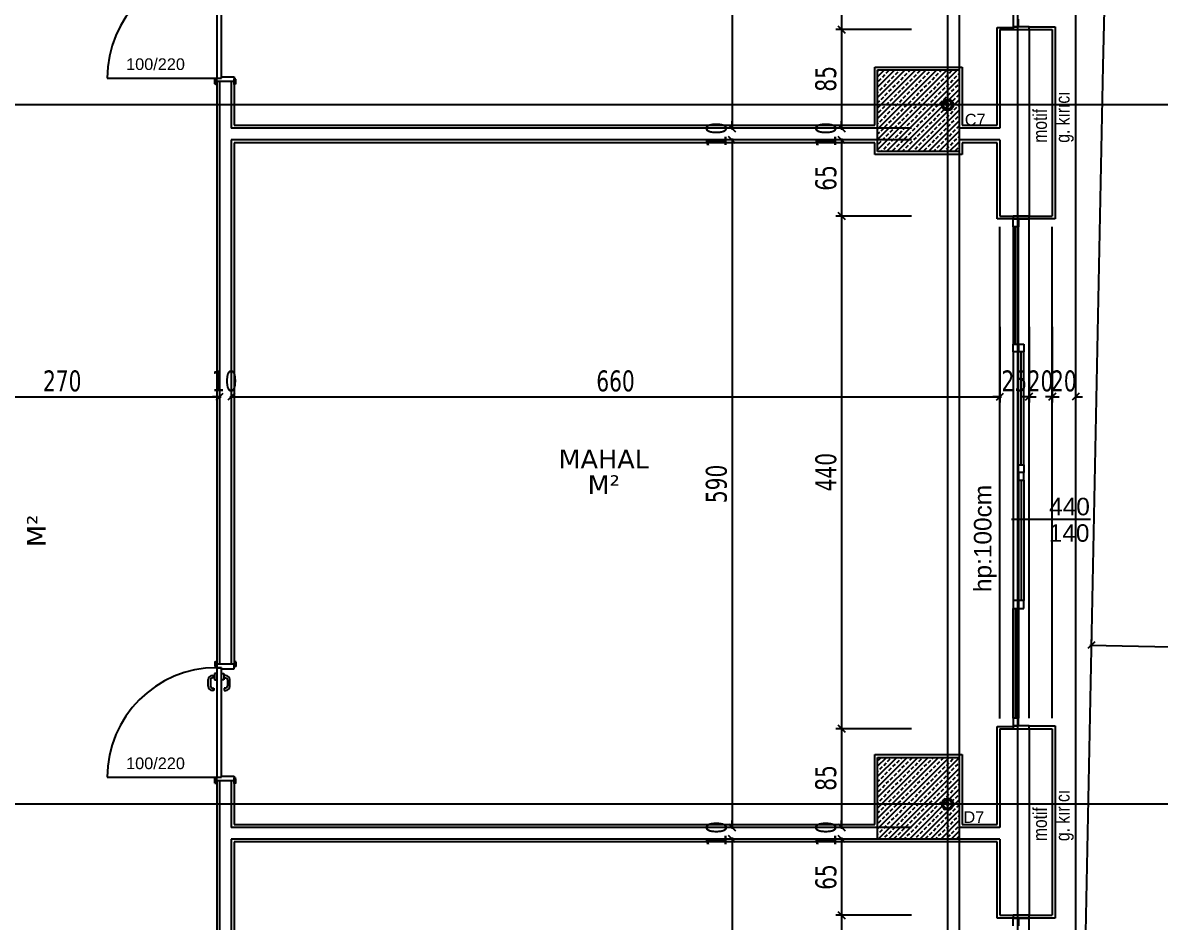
# Model space of a CAD drawing. Header units: millimetres. Extents: x 43168.9 to 43194.6, y -25545.1 to -25543.4.
# Drawn here: x 43175.5671 to 43175.7624, y -25544.2442 to -25544.0898 of the extents above; entities that cross this region are included whole.
import ezdxf
from ezdxf.enums import TextEntityAlignment as Align

# ---------------------------------------------------------------- set-up
doc = ezdxf.new("R2010")
doc.units = ezdxf.units.MM
doc.header["$LTSCALE"] = 200
for name, pattern in [('DASHDOT', [1, 0.5, -0.25, 0, -0.25]), ('DASHDOT2', [0.5, 0.25, -0.125, 0, -0.125]), ('HIDDEN2', [0.1875, 0.125, -0.0625])]:
    doc.linetypes.add(name, pattern=pattern)
for name, color, linetype in [('aks_sgh', 5, 'DASHDOT2'), ('cam_sgh', 1, 'Continuous'), ('dograma_sgh', 43, 'Continuous'), ('duv_sgh', 4, 'Continuous'), ('gor-4_sgh', 17, 'Continuous'), ('izd.tas.alt_sgh', 214, 'HIDDEN2'), ('kolon-b.a_sgh', 6, 'Continuous'), ('olcu-uyg_sgh', 193, 'Continuous'), ('olcuic_sgh', 183, 'Continuous'), ('poz_sgh', 12, 'Continuous'), ('siva_sgh', 145, 'Continuous'), ('tarama-betonarme_sgh', 223, 'Continuous'), ('yapi-yaklasma_sgh', 41, 'DASHDOT'), ('yazi-merdi_sgh', 9, 'Continuous')]:
    doc.layers.add(name, color=color, linetype=linetype)
doc.styles.add('1-200', font='arial.ttf', dxfattribs={"height": 60})
doc.styles.add('dim', font='VERDANA.TTF', dxfattribs={"width": 0.7})
doc.styles.add('text1', font='VERDANA.TTF')
doc.styles.add('text2', font='arial.ttf')

msp = doc.modelspace()

# ---------------------------------------------------------------- hatches: boundary and pattern name
h = msp.add_hatch(color=256)
edge = h.paths.add_edge_path()
edge.add_arc((43175.72588, -25544.10392), 0.001, 0, 360)
edge = h.paths.add_edge_path(flags=16)
edge.add_arc((43175.72588, -25544.10392), 0.00075, 0, 360)
h = msp.add_hatch(color=256)
edge = h.paths.add_edge_path()
edge.add_arc((43175.72588, -25544.22392), 0.001, 0, 360)
edge = h.paths.add_edge_path(flags=16)
edge.add_arc((43175.72588, -25544.22392), 0.00075, 0, 360)

# ---------------------------------------------------------------- linework, layer by layer
at = {"color": 0, "linetype": 'ByBlock', "lineweight": -2}
for p, q in [((43175.70709, -25544.0904), (43175.70829, -25544.0916)), ((43175.70829, -25544.0916), (43175.70709, -25544.0904)), ((43175.72608, -25544.10372), (43175.72568, -25544.10372)), ((43175.72568, -25544.10372), (43175.72568, -25544.10412)), ((43175.72568, -25544.10412), (43175.72608, -25544.10412)), ((43175.72595, -25544.10385), (43175.72581, -25544.10399)), ((43175.72595, -25544.10399), (43175.72581, -25544.10385)), ((43175.72608, -25544.10412), (43175.72608, -25544.10372)), ((43175.68828, -25544.10732), (43175.68948, -25544.10852)), ((43175.68828, -25544.10732), (43175.68948, -25544.10852)), ((43175.70709, -25544.10732), (43175.70829, -25544.10852)), ((43175.70709, -25544.10732), (43175.70829, -25544.10852)), ((43175.68948, -25544.11052), (43175.68828, -25544.10932)), ((43175.68948, -25544.11052), (43175.68828, -25544.10932)), ((43175.70829, -25544.11052), (43175.70709, -25544.10932)), ((43175.70829, -25544.11052), (43175.70709, -25544.10932)), ((43175.70709, -25544.1224), (43175.70829, -25544.1236)), ((43175.70829, -25544.1236), (43175.70709, -25544.1224)), ((43175.60028, -25544.1546), (43175.60148, -25544.1534)), ((43175.60028, -25544.1546), (43175.60148, -25544.1534)), ((43175.60348, -25544.1534), (43175.60228, -25544.1546)), ((43175.60348, -25544.1534), (43175.60228, -25544.1546)), ((43175.73428, -25544.1546), (43175.73548, -25544.1534)), ((43175.73428, -25544.1546), (43175.73548, -25544.1534)), ((43175.74048, -25544.1534), (43175.73928, -25544.1546)), ((43175.73928, -25544.1546), (43175.74048, -25544.1534)), ((43175.74448, -25544.1534), (43175.74328, -25544.1546)), ((43175.74328, -25544.1546), (43175.74448, -25544.1534)), ((43175.74848, -25544.1534), (43175.74728, -25544.1546)), ((43175.75119, -25544.19608), (43175.74997, -25544.19725)), ((43175.75119, -25544.19608), (43175.74997, -25544.19725)), ((43175.70709, -25544.2104), (43175.70829, -25544.2116)), ((43175.70829, -25544.2116), (43175.70709, -25544.2104)), ((43175.72608, -25544.22372), (43175.72568, -25544.22372)), ((43175.72568, -25544.22372), (43175.72568, -25544.22412)), ((43175.72568, -25544.22412), (43175.72608, -25544.22412)), ((43175.72595, -25544.22385), (43175.72581, -25544.22399)), ((43175.72595, -25544.22399), (43175.72581, -25544.22385)), ((43175.72608, -25544.22412), (43175.72608, -25544.22372)), ((43175.68828, -25544.22732), (43175.68948, -25544.22852)), ((43175.68828, -25544.22732), (43175.68948, -25544.22852)), ((43175.70709, -25544.22732), (43175.70829, -25544.22852)), ((43175.70709, -25544.22732), (43175.70829, -25544.22852)), ((43175.68948, -25544.23052), (43175.68828, -25544.22932)), ((43175.68948, -25544.23052), (43175.68828, -25544.22932)), ((43175.70829, -25544.23052), (43175.70709, -25544.22932)), ((43175.70829, -25544.23052), (43175.70709, -25544.22932)), ((43175.70709, -25544.2424), (43175.70829, -25544.2436)), ((43175.70829, -25544.2436), (43175.70709, -25544.2424))]:
    msp.add_line(p, q, dxfattribs=at)
at = {"color": 0, "linetype": 'Continuous', "lineweight": -2}
for centre, radius in [((43175.72588, -25544.10392), 0.001), ((43175.72588, -25544.10392), 0.00075), ((43175.72588, -25544.22392), 0.001), ((43175.72588, -25544.22392), 0.00075)]:
    msp.add_circle(centre, radius, dxfattribs=at)
at = {"layer": 'aks_sgh'}
for p, q in [((43175.72588, -25543.74092), (43175.72588, -25544.60992)), ((43175.73788, -25543.74092), (43175.73788, -25544.60992)), ((43175.80688, -25544.10392), (43175.00488, -25544.10392)), ((43175.80688, -25544.22392), (43175.00488, -25544.22392))]:
    msp.add_line(p, q, dxfattribs=at)
at = {"layer": 'cam_sgh'}
for p, q in [((43175.73757, -25544.145), (43175.73757, -25544.12482)), ((43175.73855, -25544.16567), (43175.73855, -25544.14633)), ((43175.73855, -25544.16833), (43175.73855, -25544.189)), ((43175.73757, -25544.19033), (43175.73757, -25544.20918))]:
    msp.add_line(p, q, dxfattribs=at)
at = {"layer": 'dograma_sgh'}
for p, q in [((43175.60038, -25544.08052), (43175.60038, -25544.09932)), ((43175.60118, -25544.09932), (43175.60118, -25544.08052)), ((43175.73715, -25544.08918), (43175.73715, -25544.09051)), ((43175.73806, -25544.09051), (43175.73806, -25544.08918)), ((43175.73715, -25544.09051), (43175.73806, -25544.09051)), ((43175.73715, -25544.09051), (43175.73715, -25544.091)), ((43175.73988, -25544.09051), (43175.73715, -25544.09051)), ((43175.73715, -25544.091), (43175.73988, -25544.091)), ((43175.73988, -25544.091), (43175.73988, -25544.09051)), ((43175.60008, -25544.09952), (43175.60038, -25544.09942)), ((43175.60008, -25544.10032), (43175.60008, -25544.09952)), ((43175.60038, -25544.09932), (43175.60118, -25544.09932)), ((43175.60038, -25544.09992), (43175.60038, -25544.09932)), ((43175.60038, -25544.09932), (43175.60068, -25544.09932)), ((43175.60038, -25544.10042), (43175.60038, -25544.09942)), ((43175.60068, -25544.09932), (43175.60118, -25544.09932)), ((43175.60118, -25544.09932), (43175.60118, -25544.09912)), ((43175.60118, -25544.09912), (43175.60338, -25544.09912)), ((43175.60338, -25544.09912), (43175.60338, -25544.09992)), ((43175.60368, -25544.09952), (43175.60338, -25544.09942)), ((43175.60338, -25544.10042), (43175.60338, -25544.09942)), ((43175.60368, -25544.10032), (43175.60368, -25544.09952)), ((43175.60008, -25544.10032), (43175.60038, -25544.10042)), ((43175.60338, -25544.09992), (43175.60038, -25544.09992)), ((43175.60368, -25544.10032), (43175.60338, -25544.10042)), ((43175.73715, -25544.123), (43175.73715, -25544.12349)), ((43175.73988, -25544.123), (43175.73715, -25544.123)), ((43175.73988, -25544.12349), (43175.73988, -25544.123)), ((43175.73715, -25544.12349), (43175.73988, -25544.12349)), ((43175.73715, -25544.12482), (43175.73715, -25544.12349)), ((43175.73715, -25544.12349), (43175.73806, -25544.12349)), ((43175.73806, -25544.12482), (43175.73715, -25544.12482)), ((43175.73806, -25544.12349), (43175.73806, -25544.12482)), ((43175.73715, -25544.14633), (43175.73715, -25544.145)), ((43175.73715, -25544.145), (43175.73806, -25544.145)), ((43175.73806, -25544.14633), (43175.73715, -25544.14633)), ((43175.73806, -25544.145), (43175.73806, -25544.14633)), ((43175.73806, -25544.14633), (43175.73806, -25544.145)), ((43175.73806, -25544.145), (43175.73897, -25544.145)), ((43175.73897, -25544.14633), (43175.73806, -25544.14633)), ((43175.73897, -25544.145), (43175.73897, -25544.14633)), ((43175.73806, -25544.167), (43175.73806, -25544.16567)), ((43175.73806, -25544.16567), (43175.73897, -25544.16567)), ((43175.73897, -25544.16567), (43175.73897, -25544.167)), ((43175.73806, -25544.167), (43175.73806, -25544.16833)), ((43175.73897, -25544.167), (43175.73806, -25544.167)), ((43175.73897, -25544.167), (43175.73806, -25544.167)), ((43175.73897, -25544.16833), (43175.73897, -25544.167)), ((43175.73806, -25544.16833), (43175.73897, -25544.16833)), ((43175.73715, -25544.189), (43175.73715, -25544.19033)), ((43175.73806, -25544.189), (43175.73715, -25544.189)), ((43175.73806, -25544.19033), (43175.73806, -25544.189)), ((43175.73806, -25544.189), (43175.73806, -25544.19033)), ((43175.73897, -25544.189), (43175.73806, -25544.189)), ((43175.73897, -25544.19033), (43175.73897, -25544.189)), ((43175.73715, -25544.19033), (43175.73806, -25544.19033)), ((43175.73806, -25544.19033), (43175.73897, -25544.19033)), ((43175.60008, -25544.19952), (43175.60038, -25544.19942)), ((43175.60008, -25544.19952), (43175.60008, -25544.20032)), ((43175.60008, -25544.20032), (43175.60038, -25544.20042)), ((43175.60038, -25544.19942), (43175.60038, -25544.20042)), ((43175.60338, -25544.19992), (43175.60038, -25544.19992)), ((43175.60038, -25544.19992), (43175.60038, -25544.20052)), ((43175.60118, -25544.20052), (43175.60038, -25544.20052)), ((43175.60038, -25544.20052), (43175.60038, -25544.21932)), ((43175.60038, -25544.20052), (43175.60068, -25544.20052)), ((43175.60068, -25544.20052), (43175.60118, -25544.20052)), ((43175.60118, -25544.21932), (43175.60118, -25544.20052)), ((43175.60118, -25544.20052), (43175.60118, -25544.20072)), ((43175.60118, -25544.20072), (43175.60338, -25544.20072)), ((43175.60368, -25544.19952), (43175.60338, -25544.19942)), ((43175.60338, -25544.19942), (43175.60338, -25544.20042)), ((43175.60338, -25544.20072), (43175.60338, -25544.19992)), ((43175.60368, -25544.20032), (43175.60338, -25544.20042)), ((43175.60368, -25544.19952), (43175.60368, -25544.20032)), ((43175.59894, -25544.20371), (43175.59894, -25544.20257)), ((43175.59934, -25544.20257), (43175.59934, -25544.20371)), ((43175.59964, -25544.20187), (43175.59998, -25544.20187)), ((43175.59998, -25544.20227), (43175.59964, -25544.20227)), ((43175.60038, -25544.20152), (43175.59998, -25544.20152)), ((43175.59998, -25544.20152), (43175.59998, -25544.20262)), ((43175.59998, -25544.20262), (43175.60038, -25544.20262)), ((43175.60118, -25544.20152), (43175.60158, -25544.20152)), ((43175.60158, -25544.20262), (43175.60118, -25544.20262)), ((43175.60158, -25544.20152), (43175.60158, -25544.20262)), ((43175.60192, -25544.20187), (43175.60158, -25544.20187)), ((43175.60158, -25544.20227), (43175.60192, -25544.20227)), ((43175.60222, -25544.20257), (43175.60222, -25544.20371)), ((43175.60262, -25544.20371), (43175.60262, -25544.20257)), ((43175.59964, -25544.20401), (43175.59988, -25544.20401)), ((43175.59988, -25544.20441), (43175.59964, -25544.20441)), ((43175.59988, -25544.20401), (43175.59988, -25544.20441)), ((43175.60192, -25544.20401), (43175.60168, -25544.20401)), ((43175.60168, -25544.20401), (43175.60168, -25544.20441)), ((43175.60168, -25544.20441), (43175.60192, -25544.20441)), ((43175.73715, -25544.20918), (43175.73715, -25544.21051)), ((43175.73806, -25544.20918), (43175.73715, -25544.20918)), ((43175.73715, -25544.21051), (43175.73806, -25544.21051)), ((43175.73715, -25544.21051), (43175.73715, -25544.211)), ((43175.73988, -25544.21051), (43175.73715, -25544.21051)), ((43175.73715, -25544.211), (43175.73988, -25544.211)), ((43175.73806, -25544.21051), (43175.73806, -25544.20918)), ((43175.73988, -25544.211), (43175.73988, -25544.21051)), ((43175.60008, -25544.21952), (43175.60038, -25544.21942)), ((43175.60008, -25544.22032), (43175.60008, -25544.21952)), ((43175.60008, -25544.22032), (43175.60038, -25544.22042)), ((43175.60038, -25544.21932), (43175.60118, -25544.21932)), ((43175.60038, -25544.21992), (43175.60038, -25544.21932)), ((43175.60038, -25544.21932), (43175.60068, -25544.21932)), ((43175.60038, -25544.22042), (43175.60038, -25544.21942)), ((43175.60338, -25544.21992), (43175.60038, -25544.21992)), ((43175.60068, -25544.21932), (43175.60118, -25544.21932)), ((43175.60118, -25544.21932), (43175.60118, -25544.21912)), ((43175.60118, -25544.21912), (43175.60338, -25544.21912)), ((43175.60338, -25544.21912), (43175.60338, -25544.21992)), ((43175.60368, -25544.21952), (43175.60338, -25544.21942)), ((43175.60338, -25544.22042), (43175.60338, -25544.21942)), ((43175.60368, -25544.22032), (43175.60338, -25544.22042)), ((43175.60368, -25544.22032), (43175.60368, -25544.21952)), ((43175.73715, -25544.243), (43175.73715, -25544.24349)), ((43175.73988, -25544.243), (43175.73715, -25544.243)), ((43175.73715, -25544.24349), (43175.73988, -25544.24349)), ((43175.73715, -25544.24482), (43175.73715, -25544.24349)), ((43175.73715, -25544.24349), (43175.73806, -25544.24349)), ((43175.73806, -25544.24349), (43175.73806, -25544.24482)), ((43175.73988, -25544.24349), (43175.73988, -25544.243))]:
    msp.add_line(p, q, dxfattribs=at)
at = {"layer": 'dograma_sgh', "color": 145}
for p, q in [((43175.58158, -25544.09932), (43175.60038, -25544.09932)), ((43175.58158, -25544.21932), (43175.60038, -25544.21932))]:
    msp.add_line(p, q, dxfattribs=at)
for centre in [(43175.60038, -25544.09932), (43175.60038, -25544.21932)]:
    msp.add_arc(centre, 0.0188, 90, 180, dxfattribs=at)
at = {"layer": 'dograma_sgh'}
for centre, radius, start, end in [((43175.59964, -25544.20257), 0.0007, 90, 180), ((43175.59964, -25544.20257), 0.0003, 90, 180), ((43175.60192, -25544.20257), 0.0007, 360, 90), ((43175.60192, -25544.20257), 0.0003, 360, 90), ((43175.59964, -25544.20371), 0.0007, 180, 270), ((43175.59964, -25544.20371), 0.0003, 180, 270), ((43175.60192, -25544.20371), 0.0003, 270, 360), ((43175.60192, -25544.20371), 0.0007, 270, 360)]:
    msp.add_arc(centre, radius, start, end, dxfattribs=at)
at = {"layer": 'duv_sgh'}
for p, q in [((43175.73488, -25544.091), (43175.73488, -25544.10792)), ((43175.73488, -25544.091), (43175.74388, -25544.091)), ((43175.73988, -25544.091), (43175.73988, -25544.123)), ((43175.74388, -25544.091), (43175.74388, -25544.123)), ((43175.60338, -25544.09992), (43175.60038, -25544.09992)), ((43175.60088, -25544.09992), (43175.60088, -25544.19992)), ((43175.60288, -25544.09992), (43175.60288, -25544.10792)), ((43175.71388, -25544.10792), (43175.60288, -25544.10792)), ((43175.73488, -25544.10792), (43175.72788, -25544.10792)), ((43175.60288, -25544.10992), (43175.60288, -25544.19992)), ((43175.71388, -25544.10992), (43175.60288, -25544.10992)), ((43175.73488, -25544.10992), (43175.72788, -25544.10992)), ((43175.73488, -25544.10992), (43175.73488, -25544.123)), ((43175.73488, -25544.123), (43175.74388, -25544.123)), ((43175.60338, -25544.19992), (43175.60038, -25544.19992)), ((43175.73488, -25544.211), (43175.73488, -25544.22792)), ((43175.73488, -25544.211), (43175.74388, -25544.211)), ((43175.73988, -25544.211), (43175.73988, -25544.243)), ((43175.74388, -25544.211), (43175.74388, -25544.243)), ((43175.60338, -25544.21992), (43175.60038, -25544.21992)), ((43175.60088, -25544.21992), (43175.60088, -25544.31992)), ((43175.60288, -25544.21992), (43175.60288, -25544.22792)), ((43175.71388, -25544.22792), (43175.60288, -25544.22792)), ((43175.73488, -25544.22792), (43175.72788, -25544.22792)), ((43175.60288, -25544.22992), (43175.60288, -25544.31992)), ((43175.71388, -25544.22992), (43175.60288, -25544.22992)), ((43175.73488, -25544.22992), (43175.72788, -25544.22992)), ((43175.73488, -25544.22992), (43175.73488, -25544.243)), ((43175.73488, -25544.243), (43175.74388, -25544.243))]:
    msp.add_line(p, q, dxfattribs=at)
at = {"layer": 'gor-4_sgh'}
for p, q in [((43175.74788, -25543.85792), (43175.74788, -25544.47292)), ((43175.73715, -25544.02633), (43175.73715, -25544.09051)), ((43175.73488, -25544.20924), (43175.73488, -25544.12482)), ((43175.73715, -25544.12482), (43175.73715, -25544.145)), ((43175.73806, -25544.145), (43175.73806, -25544.12482)), ((43175.73988, -25544.167), (43175.73988, -25544.12335)), ((43175.74388, -25544.20918), (43175.74388, -25544.12482)), ((43175.73715, -25544.14633), (43175.73715, -25544.21051)), ((43175.73806, -25544.16567), (43175.73806, -25544.14633)), ((43175.73897, -25544.16567), (43175.73897, -25544.14633)), ((43175.73988, -25544.20918), (43175.73988, -25544.167)), ((43175.73806, -25544.16833), (43175.73806, -25544.189)), ((43175.73897, -25544.16833), (43175.73897, -25544.189)), ((43175.73715, -25544.20918), (43175.73715, -25544.19033)), ((43175.73806, -25544.19033), (43175.73806, -25544.20918)), ((43175.73988, -25544.287), (43175.73988, -25544.24335))]:
    msp.add_line(p, q, dxfattribs=at)
at = {"layer": 'izd.tas.alt_sgh'}
msp.add_line((43175.72788, -25543.83792), (43175.72788, -25544.46492), dxfattribs=at)
at = {"layer": 'kolon-b.a_sgh'}
for p, q in [((43175.71388, -25544.09792), (43175.72788, -25544.09792)), ((43175.71388, -25544.11192), (43175.71388, -25544.09792)), ((43175.72788, -25544.09792), (43175.72788, -25544.11192)), ((43175.72788, -25544.11192), (43175.71388, -25544.11192)), ((43175.71388, -25544.21592), (43175.72788, -25544.21592)), ((43175.71388, -25544.22992), (43175.71388, -25544.21592)), ((43175.72788, -25544.21592), (43175.72788, -25544.22992)), ((43175.72788, -25544.22992), (43175.71388, -25544.22992))]:
    msp.add_line(p, q, dxfattribs=at)
at = {"layer": 'olcu-uyg_sgh'}
for p, q in [((43175.75033, -25544.19666), (43175.81082, -25544.19787)), ((43175.75033, -25544.19666), (43175.81082, -25544.19787)), ((43175.75058, -25544.19666), (43175.7506, -25544.19566)), ((43175.75058, -25544.19666), (43175.7506, -25544.19566))]:
    msp.add_line(p, q, dxfattribs=at)
at = {"layer": 'olcuic_sgh'}
for p, q in [((43175.68888, -25543.98967), (43175.68888, -25544.10817)), ((43175.70769, -25544.00275), (43175.70769, -25544.09125)), ((43175.71969, -25544.091), (43175.70669, -25544.091)), ((43175.71969, -25544.091), (43175.70669, -25544.091)), ((43175.70769, -25544.09075), (43175.70769, -25544.10817)), ((43175.68888, -25544.10792), (43175.68888, -25544.10672)), ((43175.70769, -25544.10792), (43175.70769, -25544.10672)), ((43175.70088, -25544.10792), (43175.68788, -25544.10792)), ((43175.70088, -25544.10792), (43175.68788, -25544.10792)), ((43175.71969, -25544.10792), (43175.70669, -25544.10792)), ((43175.71969, -25544.10792), (43175.70669, -25544.10792)), ((43175.70088, -25544.10992), (43175.68788, -25544.10992)), ((43175.70088, -25544.10992), (43175.68788, -25544.10992)), ((43175.68888, -25544.10967), (43175.68888, -25544.22817)), ((43175.68888, -25544.10992), (43175.68888, -25544.11112)), ((43175.71969, -25544.10992), (43175.70669, -25544.10992)), ((43175.71969, -25544.10992), (43175.70669, -25544.10992)), ((43175.70769, -25544.10967), (43175.70769, -25544.12325)), ((43175.70769, -25544.10992), (43175.70769, -25544.11112)), ((43175.71969, -25544.123), (43175.70669, -25544.123)), ((43175.71969, -25544.123), (43175.70669, -25544.123)), ((43175.70769, -25544.12275), (43175.70769, -25544.21125)), ((43175.60088, -25544.142), (43175.60088, -25544.155)), ((43175.60088, -25544.142), (43175.60088, -25544.155)), ((43175.60288, -25544.142), (43175.60288, -25544.155)), ((43175.60288, -25544.142), (43175.60288, -25544.155)), ((43175.73488, -25544.142), (43175.73488, -25544.155)), ((43175.73488, -25544.142), (43175.73488, -25544.155)), ((43175.73988, -25544.142), (43175.73988, -25544.155)), ((43175.73988, -25544.142), (43175.73988, -25544.155)), ((43175.74388, -25544.142), (43175.74388, -25544.155)), ((43175.74388, -25544.142), (43175.74388, -25544.155)), ((43175.74788, -25544.142), (43175.74788, -25544.155)), ((43175.54663, -25544.154), (43175.60113, -25544.154)), ((43175.60088, -25544.154), (43175.59968, -25544.154)), ((43175.60263, -25544.154), (43175.73513, -25544.154)), ((43175.60288, -25544.154), (43175.60408, -25544.154)), ((43175.73488, -25544.154), (43175.73368, -25544.154)), ((43175.73988, -25544.154), (43175.73868, -25544.154)), ((43175.73988, -25544.154), (43175.74108, -25544.154)), ((43175.74388, -25544.154), (43175.74268, -25544.154)), ((43175.74388, -25544.154), (43175.74508, -25544.154)), ((43175.74788, -25544.154), (43175.74908, -25544.154)), ((43175.71969, -25544.211), (43175.70669, -25544.211)), ((43175.71969, -25544.211), (43175.70669, -25544.211)), ((43175.70769, -25544.21075), (43175.70769, -25544.22817)), ((43175.68888, -25544.22792), (43175.68888, -25544.22672)), ((43175.70769, -25544.22792), (43175.70769, -25544.22672)), ((43175.70088, -25544.22792), (43175.68788, -25544.22792)), ((43175.70088, -25544.22792), (43175.68788, -25544.22792)), ((43175.71969, -25544.22792), (43175.70669, -25544.22792)), ((43175.71969, -25544.22792), (43175.70669, -25544.22792)), ((43175.70088, -25544.22992), (43175.68788, -25544.22992)), ((43175.70088, -25544.22992), (43175.68788, -25544.22992)), ((43175.68888, -25544.22967), (43175.68888, -25544.34817)), ((43175.68888, -25544.22992), (43175.68888, -25544.23112)), ((43175.71969, -25544.22992), (43175.70669, -25544.22992)), ((43175.71969, -25544.22992), (43175.70669, -25544.22992)), ((43175.70769, -25544.22967), (43175.70769, -25544.24325)), ((43175.70769, -25544.22992), (43175.70769, -25544.23112)), ((43175.71969, -25544.243), (43175.70669, -25544.243)), ((43175.71969, -25544.243), (43175.70669, -25544.243)), ((43175.70769, -25544.24275), (43175.70769, -25544.33125))]:
    msp.add_line(p, q, dxfattribs=at)
at = {"layer": 'poz_sgh'}
msp.add_line((43175.73687, -25544.17502), (43175.75045, -25544.17502), dxfattribs=at)
at = {"layer": 'siva_sgh'}
for p, q in [((43175.73438, -25544.10742), (43175.73438, -25544.09062)), ((43175.73438, -25544.09062), (43175.73715, -25544.09062)), ((43175.73988, -25544.09051), (43175.74438, -25544.09051)), ((43175.74438, -25544.09051), (43175.74438, -25544.123)), ((43175.71338, -25544.10742), (43175.71338, -25544.09742)), ((43175.71338, -25544.09742), (43175.72838, -25544.09742)), ((43175.72838, -25544.09742), (43175.72838, -25544.10742)), ((43175.60038, -25544.09992), (43175.60038, -25544.19992)), ((43175.60338, -25544.09992), (43175.60338, -25544.10742)), ((43175.60338, -25544.10742), (43175.71338, -25544.10742)), ((43175.72838, -25544.10742), (43175.73438, -25544.10742)), ((43175.71338, -25544.11042), (43175.60338, -25544.11042)), ((43175.60338, -25544.11042), (43175.60338, -25544.19992)), ((43175.71338, -25544.11242), (43175.71338, -25544.11042)), ((43175.72838, -25544.11042), (43175.72838, -25544.11242)), ((43175.73438, -25544.11042), (43175.72838, -25544.11042)), ((43175.73438, -25544.1235), (43175.73438, -25544.11042)), ((43175.72838, -25544.11242), (43175.71338, -25544.11242)), ((43175.74438, -25544.123), (43175.74438, -25544.1235)), ((43175.74238, -25544.1235), (43175.73438, -25544.1235)), ((43175.74438, -25544.1235), (43175.73988, -25544.1235)), ((43175.73438, -25544.22742), (43175.73438, -25544.21062)), ((43175.73438, -25544.21062), (43175.73715, -25544.21062)), ((43175.73988, -25544.21051), (43175.74438, -25544.21051)), ((43175.74438, -25544.21051), (43175.74438, -25544.243)), ((43175.71338, -25544.22742), (43175.71338, -25544.21542)), ((43175.71338, -25544.21542), (43175.72838, -25544.21542)), ((43175.72838, -25544.21542), (43175.72838, -25544.22742)), ((43175.60038, -25544.21992), (43175.60038, -25544.31992)), ((43175.60338, -25544.21992), (43175.60338, -25544.22742)), ((43175.60338, -25544.22742), (43175.71338, -25544.22742)), ((43175.72838, -25544.22742), (43175.73438, -25544.22742)), ((43175.71338, -25544.23042), (43175.60338, -25544.23042)), ((43175.60338, -25544.23042), (43175.60338, -25544.31992)), ((43175.72838, -25544.23042), (43175.71338, -25544.23042)), ((43175.71338, -25544.23042), (43175.71338, -25544.23042)), ((43175.72838, -25544.23042), (43175.72838, -25544.23042)), ((43175.73438, -25544.23042), (43175.72838, -25544.23042)), ((43175.73438, -25544.2435), (43175.73438, -25544.23042)), ((43175.74238, -25544.2435), (43175.73438, -25544.2435)), ((43175.74438, -25544.2435), (43175.73988, -25544.2435)), ((43175.74438, -25544.243), (43175.74438, -25544.2435))]:
    msp.add_line(p, q, dxfattribs=at)
at = {"layer": 'tarama-betonarme_sgh'}
for p, q in [((43175.71388, -25544.09908), (43175.71504, -25544.09792)), ((43175.71388, -25544.10088), (43175.71684, -25544.09792)), ((43175.71388, -25544.10267), (43175.71863, -25544.09792)), ((43175.71388, -25544.10447), (43175.72043, -25544.09792)), ((43175.71388, -25544.10627), (43175.72223, -25544.09792)), ((43175.71388, -25544.10806), (43175.72402, -25544.09792)), ((43175.71388, -25544.10986), (43175.72582, -25544.09792)), ((43175.71388, -25544.11165), (43175.72761, -25544.09792)), ((43175.71388, -25544.09818), (43175.71414, -25544.09792)), ((43175.71402, -25544.09984), (43175.71447, -25544.09939)), ((43175.71469, -25544.09917), (43175.71514, -25544.09872)), ((43175.71537, -25544.09849), (43175.71582, -25544.09804)), ((43175.71541, -25544.11192), (43175.72788, -25544.09945)), ((43175.71559, -25544.10006), (43175.71604, -25544.09961)), ((43175.71626, -25544.09939), (43175.71671, -25544.09894)), ((43175.71694, -25544.09872), (43175.71739, -25544.09827)), ((43175.71761, -25544.09804), (43175.71774, -25544.09792)), ((43175.71784, -25544.09961), (43175.71828, -25544.09917)), ((43175.71851, -25544.09894), (43175.71896, -25544.09849)), ((43175.71918, -25544.09827), (43175.71953, -25544.09792)), ((43175.71941, -25544.09984), (43175.71986, -25544.09939)), ((43175.72008, -25544.09917), (43175.72053, -25544.09872)), ((43175.72075, -25544.09849), (43175.7212, -25544.09804)), ((43175.72098, -25544.10006), (43175.72143, -25544.09961)), ((43175.72165, -25544.09939), (43175.7221, -25544.09894)), ((43175.72233, -25544.09872), (43175.72277, -25544.09827)), ((43175.723, -25544.09804), (43175.72312, -25544.09792)), ((43175.72322, -25544.09961), (43175.72367, -25544.09917)), ((43175.7239, -25544.09894), (43175.72435, -25544.09849)), ((43175.72457, -25544.09827), (43175.72492, -25544.09792)), ((43175.7248, -25544.09984), (43175.72524, -25544.09939)), ((43175.72547, -25544.09917), (43175.72592, -25544.09872)), ((43175.72614, -25544.09849), (43175.72659, -25544.09804)), ((43175.72637, -25544.10006), (43175.72682, -25544.09961)), ((43175.72704, -25544.09939), (43175.72749, -25544.09894)), ((43175.72771, -25544.09872), (43175.72788, -25544.09855)), ((43175.71388, -25544.10178), (43175.71402, -25544.10164)), ((43175.71424, -25544.10141), (43175.71469, -25544.10096)), ((43175.71492, -25544.10074), (43175.71537, -25544.10029)), ((43175.71582, -25544.10164), (43175.71626, -25544.10119)), ((43175.71649, -25544.10096), (43175.71694, -25544.10051)), ((43175.71716, -25544.10029), (43175.71761, -25544.09984)), ((43175.71721, -25544.11192), (43175.72788, -25544.10125)), ((43175.71739, -25544.10186), (43175.71784, -25544.10141)), ((43175.71806, -25544.10119), (43175.71851, -25544.10074)), ((43175.71873, -25544.10051), (43175.71918, -25544.10006)), ((43175.71896, -25544.10208), (43175.71941, -25544.10164)), ((43175.71963, -25544.10141), (43175.72008, -25544.10096)), ((43175.72031, -25544.10074), (43175.72075, -25544.10029)), ((43175.7212, -25544.10164), (43175.72165, -25544.10119)), ((43175.72188, -25544.10096), (43175.72233, -25544.10051)), ((43175.72255, -25544.10029), (43175.723, -25544.09984)), ((43175.72277, -25544.10186), (43175.72322, -25544.10141)), ((43175.72345, -25544.10119), (43175.7239, -25544.10074)), ((43175.72412, -25544.10051), (43175.72457, -25544.10006)), ((43175.72435, -25544.10208), (43175.7248, -25544.10164)), ((43175.72502, -25544.10141), (43175.72547, -25544.10096)), ((43175.72569, -25544.10074), (43175.72614, -25544.10029)), ((43175.72659, -25544.10164), (43175.72704, -25544.10119)), ((43175.72726, -25544.10096), (43175.72771, -25544.10051)), ((43175.71388, -25544.10357), (43175.71424, -25544.10321)), ((43175.71447, -25544.10298), (43175.71492, -25544.10253)), ((43175.71514, -25544.10231), (43175.71559, -25544.10186)), ((43175.71537, -25544.10388), (43175.71582, -25544.10343)), ((43175.71604, -25544.10321), (43175.71649, -25544.10276)), ((43175.71671, -25544.10253), (43175.71716, -25544.10208)), ((43175.71694, -25544.10411), (43175.71739, -25544.10366)), ((43175.71761, -25544.10343), (43175.71806, -25544.10298)), ((43175.71828, -25544.10276), (43175.71873, -25544.10231)), ((43175.719, -25544.11192), (43175.72788, -25544.10304)), ((43175.71918, -25544.10366), (43175.71963, -25544.10321)), ((43175.71986, -25544.10298), (43175.72031, -25544.10253)), ((43175.72053, -25544.10231), (43175.72098, -25544.10186)), ((43175.72075, -25544.10388), (43175.7212, -25544.10343)), ((43175.72143, -25544.10321), (43175.72188, -25544.10276)), ((43175.7221, -25544.10253), (43175.72255, -25544.10208)), ((43175.72233, -25544.10411), (43175.72277, -25544.10366)), ((43175.723, -25544.10343), (43175.72345, -25544.10298)), ((43175.72367, -25544.10276), (43175.72412, -25544.10231)), ((43175.72457, -25544.10366), (43175.72502, -25544.10321)), ((43175.72524, -25544.10298), (43175.72569, -25544.10253)), ((43175.72592, -25544.10231), (43175.72637, -25544.10186)), ((43175.72614, -25544.10388), (43175.72659, -25544.10343)), ((43175.72682, -25544.10321), (43175.72726, -25544.10276)), ((43175.72749, -25544.10253), (43175.72788, -25544.10214)), ((43175.71402, -25544.10523), (43175.71447, -25544.10478)), ((43175.71469, -25544.10455), (43175.71514, -25544.10411)), ((43175.71559, -25544.10545), (43175.71604, -25544.105)), ((43175.71626, -25544.10478), (43175.71671, -25544.10433)), ((43175.71716, -25544.10568), (43175.71761, -25544.10523)), ((43175.71784, -25544.105), (43175.71828, -25544.10455)), ((43175.71851, -25544.10433), (43175.71896, -25544.10388)), ((43175.71873, -25544.1059), (43175.71918, -25544.10545)), ((43175.71941, -25544.10523), (43175.71986, -25544.10478)), ((43175.72008, -25544.10455), (43175.72053, -25544.10411)), ((43175.7208, -25544.11192), (43175.72788, -25544.10484)), ((43175.72098, -25544.10545), (43175.72143, -25544.105)), ((43175.72165, -25544.10478), (43175.7221, -25544.10433)), ((43175.72255, -25544.10568), (43175.723, -25544.10523)), ((43175.72322, -25544.105), (43175.72367, -25544.10455)), ((43175.7239, -25544.10433), (43175.72435, -25544.10388)), ((43175.72412, -25544.1059), (43175.72457, -25544.10545)), ((43175.7248, -25544.10523), (43175.72524, -25544.10478)), ((43175.72547, -25544.10455), (43175.72592, -25544.10411)), ((43175.72637, -25544.10545), (43175.72682, -25544.105)), ((43175.72704, -25544.10478), (43175.72749, -25544.10433)), ((43175.72771, -25544.10411), (43175.72788, -25544.10394)), ((43175.71388, -25544.10716), (43175.71402, -25544.10702)), ((43175.71424, -25544.1068), (43175.71469, -25544.10635)), ((43175.71492, -25544.10613), (43175.71537, -25544.10568)), ((43175.71514, -25544.1077), (43175.71559, -25544.10725)), ((43175.71582, -25544.10702), (43175.71626, -25544.10657)), ((43175.71649, -25544.10635), (43175.71694, -25544.1059)), ((43175.71671, -25544.10792), (43175.71716, -25544.10747)), ((43175.71739, -25544.10725), (43175.71784, -25544.1068)), ((43175.71806, -25544.10657), (43175.71851, -25544.10613)), ((43175.71896, -25544.10747), (43175.71941, -25544.10702)), ((43175.71963, -25544.1068), (43175.72008, -25544.10635)), ((43175.72031, -25544.10613), (43175.72075, -25544.10568)), ((43175.72053, -25544.1077), (43175.72098, -25544.10725)), ((43175.7212, -25544.10702), (43175.72165, -25544.10657)), ((43175.72188, -25544.10635), (43175.72233, -25544.1059)), ((43175.7221, -25544.10792), (43175.72255, -25544.10747)), ((43175.72259, -25544.11192), (43175.72788, -25544.10663)), ((43175.72277, -25544.10725), (43175.72322, -25544.1068)), ((43175.72345, -25544.10657), (43175.7239, -25544.10613)), ((43175.72435, -25544.10747), (43175.7248, -25544.10702)), ((43175.72502, -25544.1068), (43175.72547, -25544.10635)), ((43175.72569, -25544.10613), (43175.72614, -25544.10568)), ((43175.72592, -25544.1077), (43175.72637, -25544.10725)), ((43175.72659, -25544.10702), (43175.72704, -25544.10657)), ((43175.72726, -25544.10635), (43175.72771, -25544.1059)), ((43175.72749, -25544.10792), (43175.72788, -25544.10753)), ((43175.71388, -25544.10896), (43175.71424, -25544.1086)), ((43175.71447, -25544.10837), (43175.71492, -25544.10792)), ((43175.71469, -25544.10994), (43175.71514, -25544.10949)), ((43175.71537, -25544.10927), (43175.71582, -25544.10882)), ((43175.71604, -25544.1086), (43175.71649, -25544.10815)), ((43175.71694, -25544.10949), (43175.71739, -25544.10904)), ((43175.71761, -25544.10882), (43175.71806, -25544.10837)), ((43175.71828, -25544.10815), (43175.71873, -25544.1077)), ((43175.71851, -25544.10972), (43175.71896, -25544.10927)), ((43175.71918, -25544.10904), (43175.71963, -25544.1086)), ((43175.71986, -25544.10837), (43175.72031, -25544.10792)), ((43175.72008, -25544.10994), (43175.72053, -25544.10949)), ((43175.72075, -25544.10927), (43175.7212, -25544.10882)), ((43175.72143, -25544.1086), (43175.72188, -25544.10815)), ((43175.72233, -25544.10949), (43175.72277, -25544.10904)), ((43175.723, -25544.10882), (43175.72345, -25544.10837)), ((43175.72367, -25544.10815), (43175.72412, -25544.1077)), ((43175.7239, -25544.10972), (43175.72435, -25544.10927)), ((43175.72439, -25544.11192), (43175.72788, -25544.10843)), ((43175.72457, -25544.10904), (43175.72502, -25544.1086)), ((43175.72524, -25544.10837), (43175.72569, -25544.10792)), ((43175.72547, -25544.10994), (43175.72592, -25544.10949)), ((43175.72614, -25544.10927), (43175.72659, -25544.10882)), ((43175.72682, -25544.1086), (43175.72726, -25544.10815)), ((43175.72771, -25544.10949), (43175.72788, -25544.10933)), ((43175.71402, -25544.11062), (43175.71447, -25544.11017)), ((43175.71492, -25544.11151), (43175.71537, -25544.11106)), ((43175.71559, -25544.11084), (43175.71604, -25544.11039)), ((43175.71626, -25544.11017), (43175.71671, -25544.10972)), ((43175.71649, -25544.11174), (43175.71694, -25544.11129)), ((43175.71716, -25544.11106), (43175.71761, -25544.11062)), ((43175.71784, -25544.11039), (43175.71828, -25544.10994)), ((43175.71873, -25544.11129), (43175.71918, -25544.11084)), ((43175.71941, -25544.11062), (43175.71986, -25544.11017)), ((43175.72031, -25544.11151), (43175.72075, -25544.11106)), ((43175.72098, -25544.11084), (43175.72143, -25544.11039)), ((43175.72165, -25544.11017), (43175.7221, -25544.10972)), ((43175.72188, -25544.11174), (43175.72233, -25544.11129)), ((43175.72255, -25544.11106), (43175.723, -25544.11062)), ((43175.72322, -25544.11039), (43175.72367, -25544.10994)), ((43175.72412, -25544.11129), (43175.72457, -25544.11084)), ((43175.7248, -25544.11062), (43175.72524, -25544.11017)), ((43175.72569, -25544.11151), (43175.72614, -25544.11106)), ((43175.72619, -25544.11192), (43175.72788, -25544.11023)), ((43175.72637, -25544.11084), (43175.72682, -25544.11039)), ((43175.72704, -25544.11017), (43175.72749, -25544.10972)), ((43175.72726, -25544.11174), (43175.72771, -25544.11129)), ((43175.71451, -25544.11192), (43175.71469, -25544.11174)), ((43175.7181, -25544.11192), (43175.71851, -25544.11151)), ((43175.7199, -25544.11192), (43175.72008, -25544.11174)), ((43175.72349, -25544.11192), (43175.7239, -25544.11151)), ((43175.72529, -25544.11192), (43175.72547, -25544.11174)), ((43175.71388, -25544.21742), (43175.71538, -25544.21592)), ((43175.71388, -25544.21921), (43175.71717, -25544.21592)), ((43175.71388, -25544.22101), (43175.71897, -25544.21592)), ((43175.71388, -25544.22281), (43175.72076, -25544.21592)), ((43175.71388, -25544.2246), (43175.72256, -25544.21592)), ((43175.71388, -25544.2264), (43175.72436, -25544.21592)), ((43175.71388, -25544.22819), (43175.72615, -25544.21592)), ((43175.71395, -25544.22992), (43175.72788, -25544.21599)), ((43175.71402, -25544.21638), (43175.71447, -25544.21593)), ((43175.71492, -25544.21728), (43175.71537, -25544.21683)), ((43175.71559, -25544.2166), (43175.71604, -25544.21615)), ((43175.71626, -25544.21593), (43175.71627, -25544.21592)), ((43175.71716, -25544.21683), (43175.71761, -25544.21638)), ((43175.71784, -25544.21615), (43175.71807, -25544.21592)), ((43175.71873, -25544.21705), (43175.71918, -25544.2166)), ((43175.71941, -25544.21638), (43175.71986, -25544.21593)), ((43175.72031, -25544.21728), (43175.72075, -25544.21683)), ((43175.72098, -25544.2166), (43175.72143, -25544.21615)), ((43175.72165, -25544.21593), (43175.72166, -25544.21592)), ((43175.72255, -25544.21683), (43175.723, -25544.21638)), ((43175.72322, -25544.21615), (43175.72346, -25544.21592)), ((43175.72412, -25544.21705), (43175.72457, -25544.2166)), ((43175.7248, -25544.21638), (43175.72524, -25544.21593)), ((43175.72569, -25544.21728), (43175.72614, -25544.21683)), ((43175.72637, -25544.2166), (43175.72682, -25544.21615)), ((43175.72704, -25544.21593), (43175.72705, -25544.21592)), ((43175.71388, -25544.21831), (43175.71402, -25544.21817)), ((43175.71424, -25544.21795), (43175.71469, -25544.2175)), ((43175.71514, -25544.21885), (43175.71559, -25544.2184)), ((43175.71574, -25544.22992), (43175.72788, -25544.21779)), ((43175.71582, -25544.21817), (43175.71626, -25544.21773)), ((43175.71649, -25544.2175), (43175.71694, -25544.21705)), ((43175.71671, -25544.21907), (43175.71716, -25544.21862)), ((43175.71739, -25544.2184), (43175.71784, -25544.21795)), ((43175.71806, -25544.21773), (43175.71851, -25544.21728)), ((43175.71828, -25544.2193), (43175.71873, -25544.21885)), ((43175.71896, -25544.21862), (43175.71941, -25544.21817)), ((43175.71963, -25544.21795), (43175.72008, -25544.2175)), ((43175.72053, -25544.21885), (43175.72098, -25544.2184)), ((43175.7212, -25544.21817), (43175.72165, -25544.21773)), ((43175.72188, -25544.2175), (43175.72233, -25544.21705)), ((43175.7221, -25544.21907), (43175.72255, -25544.21862)), ((43175.72277, -25544.2184), (43175.72322, -25544.21795)), ((43175.72345, -25544.21773), (43175.7239, -25544.21728)), ((43175.72367, -25544.2193), (43175.72412, -25544.21885)), ((43175.72435, -25544.21862), (43175.7248, -25544.21817)), ((43175.72502, -25544.21795), (43175.72547, -25544.2175)), ((43175.72592, -25544.21885), (43175.72637, -25544.2184)), ((43175.72659, -25544.21817), (43175.72704, -25544.21773)), ((43175.72726, -25544.2175), (43175.72771, -25544.21705)), ((43175.72749, -25544.21907), (43175.72788, -25544.21868)), ((43175.71388, -25544.22011), (43175.71424, -25544.21975)), ((43175.71447, -25544.21952), (43175.71492, -25544.21907)), ((43175.71469, -25544.22109), (43175.71514, -25544.22064)), ((43175.71537, -25544.22042), (43175.71582, -25544.21997)), ((43175.71604, -25544.21975), (43175.71649, -25544.2193)), ((43175.71694, -25544.22064), (43175.71739, -25544.2202)), ((43175.71754, -25544.22992), (43175.72788, -25544.21958)), ((43175.71761, -25544.21997), (43175.71806, -25544.21952)), ((43175.71851, -25544.22087), (43175.71896, -25544.22042)), ((43175.71918, -25544.2202), (43175.71963, -25544.21975)), ((43175.71986, -25544.21952), (43175.72031, -25544.21907)), ((43175.72008, -25544.22109), (43175.72053, -25544.22064)), ((43175.72075, -25544.22042), (43175.7212, -25544.21997)), ((43175.72143, -25544.21975), (43175.72188, -25544.2193)), ((43175.72233, -25544.22064), (43175.72277, -25544.2202)), ((43175.723, -25544.21997), (43175.72345, -25544.21952)), ((43175.7239, -25544.22087), (43175.72435, -25544.22042)), ((43175.72457, -25544.2202), (43175.72502, -25544.21975)), ((43175.72524, -25544.21952), (43175.72569, -25544.21907)), ((43175.72547, -25544.22109), (43175.72592, -25544.22064)), ((43175.72614, -25544.22042), (43175.72659, -25544.21997)), ((43175.72682, -25544.21975), (43175.72726, -25544.2193)), ((43175.72771, -25544.22064), (43175.72788, -25544.22048)), ((43175.71402, -25544.22177), (43175.71447, -25544.22132)), ((43175.71492, -25544.22266), (43175.71537, -25544.22222)), ((43175.71559, -25544.22199), (43175.71604, -25544.22154)), ((43175.71626, -25544.22132), (43175.71671, -25544.22087)), ((43175.71649, -25544.22289), (43175.71694, -25544.22244)), ((43175.71716, -25544.22222), (43175.71761, -25544.22177)), ((43175.71784, -25544.22154), (43175.71828, -25544.22109)), ((43175.71806, -25544.22311), (43175.71851, -25544.22266)), ((43175.71873, -25544.22244), (43175.71918, -25544.22199)), ((43175.71934, -25544.22992), (43175.72788, -25544.22138)), ((43175.71941, -25544.22177), (43175.71986, -25544.22132)), ((43175.72031, -25544.22266), (43175.72075, -25544.22222)), ((43175.72098, -25544.22199), (43175.72143, -25544.22154)), ((43175.72165, -25544.22132), (43175.7221, -25544.22087)), ((43175.72188, -25544.22289), (43175.72233, -25544.22244)), ((43175.72255, -25544.22222), (43175.723, -25544.22177)), ((43175.72322, -25544.22154), (43175.72367, -25544.22109)), ((43175.72345, -25544.22311), (43175.7239, -25544.22266)), ((43175.72412, -25544.22244), (43175.72457, -25544.22199)), ((43175.7248, -25544.22177), (43175.72524, -25544.22132)), ((43175.72569, -25544.22266), (43175.72614, -25544.22222)), ((43175.72637, -25544.22199), (43175.72682, -25544.22154)), ((43175.72704, -25544.22132), (43175.72749, -25544.22087)), ((43175.72726, -25544.22289), (43175.72771, -25544.22244)), ((43175.71388, -25544.2237), (43175.71402, -25544.22356)), ((43175.71424, -25544.22334), (43175.71469, -25544.22289)), ((43175.71447, -25544.22491), (43175.71492, -25544.22446)), ((43175.71514, -25544.22424), (43175.71559, -25544.22379)), ((43175.71582, -25544.22356), (43175.71626, -25544.22311)), ((43175.71604, -25544.22513), (43175.71649, -25544.22469)), ((43175.71671, -25544.22446), (43175.71716, -25544.22401)), ((43175.71739, -25544.22379), (43175.71784, -25544.22334)), ((43175.71828, -25544.22469), (43175.71873, -25544.22424)), ((43175.71896, -25544.22401), (43175.71941, -25544.22356)), ((43175.71963, -25544.22334), (43175.72008, -25544.22289)), ((43175.71986, -25544.22491), (43175.72031, -25544.22446)), ((43175.72053, -25544.22424), (43175.72098, -25544.22379)), ((43175.72113, -25544.22992), (43175.72788, -25544.22317)), ((43175.7212, -25544.22356), (43175.72165, -25544.22311)), ((43175.72143, -25544.22513), (43175.72188, -25544.22469)), ((43175.7221, -25544.22446), (43175.72255, -25544.22401)), ((43175.72277, -25544.22379), (43175.72322, -25544.22334)), ((43175.72367, -25544.22469), (43175.72412, -25544.22424)), ((43175.72435, -25544.22401), (43175.7248, -25544.22356)), ((43175.72502, -25544.22334), (43175.72547, -25544.22289)), ((43175.72524, -25544.22491), (43175.72569, -25544.22446)), ((43175.72592, -25544.22424), (43175.72637, -25544.22379)), ((43175.72659, -25544.22356), (43175.72704, -25544.22311)), ((43175.72682, -25544.22513), (43175.72726, -25544.22469)), ((43175.72749, -25544.22446), (43175.72788, -25544.22407)), ((43175.71388, -25544.2255), (43175.71424, -25544.22513)), ((43175.71402, -25544.22716), (43175.71447, -25544.22671)), ((43175.71469, -25544.22648), (43175.71514, -25544.22603)), ((43175.71537, -25544.22581), (43175.71582, -25544.22536)), ((43175.71626, -25544.22671), (43175.71671, -25544.22626)), ((43175.71694, -25544.22603), (43175.71739, -25544.22558)), ((43175.71761, -25544.22536), (43175.71806, -25544.22491)), ((43175.71784, -25544.22693), (43175.71828, -25544.22648)), ((43175.71851, -25544.22626), (43175.71896, -25544.22581)), ((43175.71918, -25544.22558), (43175.71963, -25544.22513)), ((43175.71941, -25544.22716), (43175.71986, -25544.22671)), ((43175.72008, -25544.22648), (43175.72053, -25544.22603)), ((43175.72075, -25544.22581), (43175.7212, -25544.22536)), ((43175.72165, -25544.22671), (43175.7221, -25544.22626)), ((43175.72233, -25544.22603), (43175.72277, -25544.22558)), ((43175.72293, -25544.22992), (43175.72788, -25544.22497)), ((43175.723, -25544.22536), (43175.72345, -25544.22491)), ((43175.72322, -25544.22693), (43175.72367, -25544.22648)), ((43175.7239, -25544.22626), (43175.72435, -25544.22581)), ((43175.72457, -25544.22558), (43175.72502, -25544.22513)), ((43175.7248, -25544.22716), (43175.72524, -25544.22671)), ((43175.72547, -25544.22648), (43175.72592, -25544.22603)), ((43175.72614, -25544.22581), (43175.72659, -25544.22536)), ((43175.72704, -25544.22671), (43175.72749, -25544.22626)), ((43175.72771, -25544.22603), (43175.72788, -25544.22587)), ((43175.71424, -25544.22873), (43175.71469, -25544.22828)), ((43175.71492, -25544.22805), (43175.71537, -25544.2276)), ((43175.71559, -25544.22738), (43175.71604, -25544.22693)), ((43175.71582, -25544.22895), (43175.71626, -25544.2285)), ((43175.71649, -25544.22828), (43175.71694, -25544.22783)), ((43175.71716, -25544.2276), (43175.71761, -25544.22716)), ((43175.71806, -25544.2285), (43175.71851, -25544.22805)), ((43175.71873, -25544.22783), (43175.71918, -25544.22738)), ((43175.71963, -25544.22873), (43175.72008, -25544.22828)), ((43175.72031, -25544.22805), (43175.72075, -25544.2276)), ((43175.72098, -25544.22738), (43175.72143, -25544.22693)), ((43175.7212, -25544.22895), (43175.72165, -25544.2285)), ((43175.72188, -25544.22828), (43175.72233, -25544.22783)), ((43175.72255, -25544.2276), (43175.723, -25544.22716)), ((43175.72345, -25544.2285), (43175.7239, -25544.22805)), ((43175.72412, -25544.22783), (43175.72457, -25544.22738)), ((43175.72473, -25544.22992), (43175.72788, -25544.22677)), ((43175.72502, -25544.22873), (43175.72547, -25544.22828)), ((43175.72569, -25544.22805), (43175.72614, -25544.2276)), ((43175.72637, -25544.22738), (43175.72682, -25544.22693)), ((43175.72652, -25544.22992), (43175.72788, -25544.22856)), ((43175.72659, -25544.22895), (43175.72704, -25544.2285)), ((43175.72726, -25544.22828), (43175.72771, -25544.22783)), ((43175.71388, -25544.22909), (43175.71402, -25544.22895)), ((43175.71485, -25544.22992), (43175.71492, -25544.22985)), ((43175.71514, -25544.22962), (43175.71559, -25544.22918)), ((43175.71671, -25544.22985), (43175.71716, -25544.2294)), ((43175.71739, -25544.22918), (43175.71784, -25544.22873)), ((43175.71844, -25544.22992), (43175.71873, -25544.22962)), ((43175.71896, -25544.2294), (43175.71941, -25544.22895)), ((43175.72024, -25544.22992), (43175.72031, -25544.22985)), ((43175.72053, -25544.22962), (43175.72098, -25544.22918)), ((43175.7221, -25544.22985), (43175.72255, -25544.2294)), ((43175.72277, -25544.22918), (43175.72322, -25544.22873)), ((43175.72383, -25544.22992), (43175.72412, -25544.22962)), ((43175.72435, -25544.2294), (43175.7248, -25544.22895)), ((43175.72562, -25544.22992), (43175.72569, -25544.22985)), ((43175.72592, -25544.22962), (43175.72637, -25544.22918)), ((43175.72749, -25544.22985), (43175.72788, -25544.22946))]:
    msp.add_line(p, q, dxfattribs=at)
at = {"layer": 'yapi-yaklasma_sgh'}
for p, q in [((43175.75783, -25543.83951), (43175.75257, -25544.0972)), ((43175.75783, -25543.83951), (43175.75257, -25544.0972)), ((43175.75257, -25544.0972), (43175.74858, -25544.29613)), ((43175.75257, -25544.0972), (43175.74858, -25544.29613))]:
    msp.add_line(p, q, dxfattribs=at)

# ---------------------------------------------------------------- texts
at = {"color": 7, "style": 'text1'}
for tag, text, p in [('MAHAL', '', (43175.66684, -25544.1647)), ('M²', 'm²', (43175.66684, -25544.16908))]:
    msp.add_attdef(tag, text=text, height=0.0032, dxfattribs=at).set_placement(p, align=Align.MIDDLE)
msp.add_attdef('M²', text='m²', height=0.0032, rotation=90, dxfattribs=at).set_placement((43175.5694, -25544.17703), align=Align.MIDDLE)
at = {"layer": 'aks_sgh', "style": '1-200'}
for s, p in [('C7', (43175.72885, -25544.10745)), ('D7', (43175.72862, -25544.22716))]:
    msp.add_text(s, height=0.002, rotation=0, dxfattribs=at).set_placement(p)
at = {"layer": 'olcuic_sgh', "color": 2, "style": 'dim', "width": 0.7}
for s, p in [('85', (43175.70676, -25544.10164)), ('10', (43175.68797, -25544.11124)), ('10', (43175.70677, -25544.11124)), ('65', (43175.70678, -25544.11865)), ('440', (43175.70677, -25544.17025)), ('590', (43175.68797, -25544.17227)), ('85', (43175.70676, -25544.22164)), ('10', (43175.68797, -25544.23124)), ('10', (43175.70677, -25544.23124)), ('65', (43175.70678, -25544.23865))]:
    msp.add_text(s, height=0.0036, rotation=90, dxfattribs=at).set_placement(p)
for s, p in [('270', (43175.57055, -25544.15309)), ('10', (43175.59956, -25544.15309)), ('660', (43175.66557, -25544.15309)), ('25', (43175.73516, -25544.15309)), ('20', (43175.73965, -25544.15309)), ('20', (43175.74365, -25544.15309))]:
    msp.add_text(s, height=0.0036, dxfattribs=at).set_placement(p)
at = {"layer": 'poz_sgh', "style": 'text2'}
for s, height, p in [('100/220', 0.002, (43175.58987, -25544.09793)), ('440', 0.003, (43175.74683, -25544.17436)), ('140', 0.003, (43175.74676, -25544.1789)), ('100/220', 0.002, (43175.58987, -25544.21793))]:
    msp.add_text(s, height=height, dxfattribs=at).set_placement(p, align=Align.CENTER)
msp.add_text('hp:100cm', height=0.003, rotation=90, dxfattribs=at).set_placement((43175.73342, -25544.17834), align=Align.CENTER)
at = {"layer": 'yazi-merdi_sgh', "style": 'text2', "width": 0.8}
for s, p in [('g. kırıcı', (43175.74684, -25544.11041)), ('motif', (43175.74295, -25544.11041)), ('g. kırıcı', (43175.74684, -25544.23028)), ('motif', (43175.74295, -25544.23028))]:
    msp.add_text(s, height=0.0024, rotation=90, dxfattribs=at).set_placement(p)

doc.saveas('drawing.dxf')
